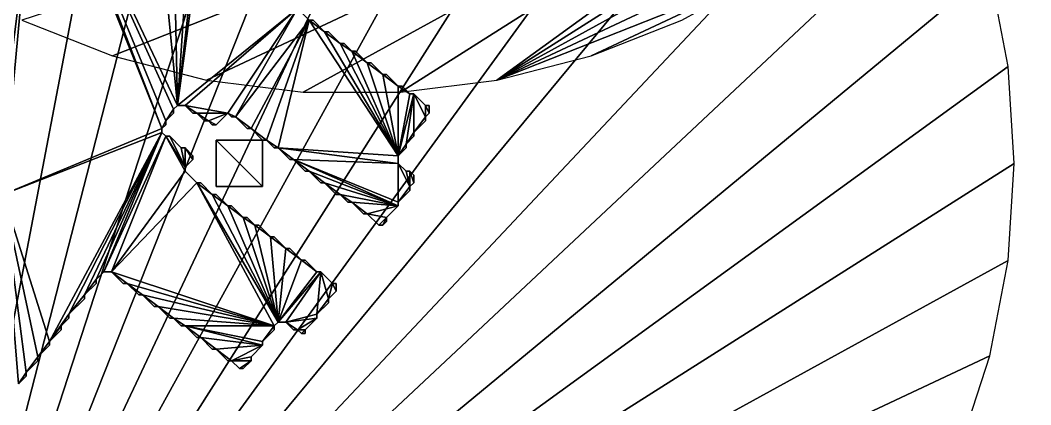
# Model space of a CAD drawing. Header units: metres. Extents: x 83 to 1014, y -33 to 839.
# Drawn here: x 728.4 to 989.3, y 358.6 to 458 of the extents above; entities that cross this region are included whole.
import ezdxf

# ---------------------------------------------------------------- set-up
doc = ezdxf.new("R2010")
doc.units = ezdxf.units.M

msp = doc.modelspace()

# ---------------------------------------------------------------- linework, layer by layer
for points in [[(747.52, 617.46, 250), (699.84, 240.03, 250), (772.44, 620.61, 250)], [(772.44, 620.61, 250), (699.84, 240.03, 250), (797.56, 620.61, 250)], [(797.56, 620.61, 250), (699.84, 240.03, 250), (822.48, 617.46, 250)], [(723.2, 611.21, 250), (699.84, 240.03, 250), (747.52, 617.46, 250)], [(822.48, 617.46, 250), (699.84, 240.03, 250), (846.8, 611.21, 250)], [(846.8, 611.21, 250), (699.84, 240.03, 250), (870.16, 601.97, 250)], [(870.16, 601.97, 250), (699.84, 240.03, 250), (892.17, 589.87, 250)], [(892.17, 589.87, 250), (699.84, 240.03, 250), (912.48, 575.1, 250)], [(912.48, 575.1, 250), (699.84, 240.03, 250), (930.79, 557.91, 250)], [(930.79, 557.91, 250), (699.84, 240.03, 250), (946.8, 538.56, 250)], [(728.84, 458.03, 250), (752.2, 448.79, 250), (989.26, 542.65, 250)], [(752.2, 448.79, 250), (776.52, 442.54, 250), (989.26, 542.65, 250)], [(776.52, 442.54, 250), (801.44, 439.39, 250), (989.26, 542.65, 250)], [(801.44, 439.39, 250), (826.56, 439.39, 250), (989.26, 542.65, 250)], [(826.56, 439.39, 250), (851.48, 442.54, 250), (989.26, 542.65, 250)], [(989.26, 542.65, 250), (851.48, 442.54, 250), (975.8, 521.44, 250)], [(946.8, 538.56, 250), (699.84, 240.03, 250), (960.26, 517.35, 250)], [(975.8, 521.44, 250), (851.48, 442.54, 250), (959.79, 502.09, 250)], [(960.26, 517.35, 250), (699.84, 240.03, 250), (970.96, 494.62, 250)], [(724, 413), (733, 510), (720, 474)], [(720, 474, 200), (733, 510, 200), (724, 413, 200)], [(724, 413), (765, 430), (733, 510)], [(733, 510, 200), (765, 430, 200), (724, 413, 200)], [(733, 510), (765, 430), (734, 510)], [(734, 510, 200), (765, 430, 200), (733, 510, 200)], [(734, 510), (769, 436), (764, 487)], [(734, 510), (768, 435), (769, 436)], [(734, 510), (766, 432), (768, 435)], [(734, 510), (765, 430), (766, 432)], [(764, 487, 200), (769, 436, 200), (734, 510, 200)], [(769, 436, 200), (768, 435, 200), (734, 510, 200)], [(768, 435, 200), (766, 432, 200), (734, 510, 200)], [(766, 432, 200), (765, 430, 200), (734, 510, 200)], [(959.79, 502.09, 250), (851.48, 442.54, 250), (941.48, 484.9, 250)], [(970.96, 494.62, 250), (699.84, 240.03, 250), (978.72, 470.74, 250)], [(764, 487), (769, 436), (768, 484)], [(768, 484, 200), (769, 436, 200), (764, 487, 200)], [(768, 484), (769, 436), (772, 481)], [(772, 481, 200), (769, 436, 200), (768, 484, 200)], [(941.48, 484.9, 250), (851.48, 442.54, 250), (921.17, 470.13, 250)], [(775, 481), (769, 436), (800, 461)], [(774, 480), (769, 436), (775, 481)], [(772, 481), (769, 436), (774, 480)], [(800, 461, 200), (769, 436, 200), (775, 481, 200)], [(775, 481, 200), (769, 436, 200), (774, 480, 200)], [(774, 480, 200), (769, 436, 200), (772, 481, 200)], [(978.72, 470.74, 250), (699.84, 240.03, 250), (983.42, 446.07, 250)], [(851.48, 442.54, 250), (875.8, 448.79, 250), (921.17, 470.13, 250)], [(875.8, 448.79, 250), (899.16, 458.03, 250), (921.17, 470.13, 250)], [(800, 461), (769, 436), (771, 436)], [(771, 436, 200), (769, 436, 200), (800, 461, 200)], [(800, 461), (771, 436), (782, 434)], [(782, 434, 200), (771, 436, 200), (800, 461, 200)], [(800, 461), (782, 434), (784, 433)], [(784, 433, 200), (782, 434, 200), (800, 461, 200)], [(800, 461), (784, 433), (803, 458)], [(803, 458, 200), (784, 433, 200), (800, 461, 200)], [(800, 461), (803, 458), (800, 461, 200)], [(803, 458), (803, 458, 200), (800, 461, 200)], [(803, 458), (784, 433), (788, 430)], [(788, 430, 200), (784, 433, 200), (803, 458, 200)], [(803, 458), (788, 430), (792, 427)], [(792, 427, 200), (788, 430, 200), (803, 458, 200)], [(803, 458), (792, 427), (795, 425)], [(795, 425, 200), (792, 427, 200), (803, 458, 200)], [(803, 458), (795, 425), (826, 423)], [(826, 423, 200), (795, 425, 200), (803, 458, 200)], [(803, 458), (804, 458), (803, 458, 200)], [(804, 458, 200), (803, 458, 200), (804, 458)], [(803, 458), (807, 455), (804, 458)], [(803, 458), (826, 423), (807, 455)], [(804, 458, 200), (807, 455, 200), (803, 458, 200)], [(807, 455, 200), (826, 423, 200), (803, 458, 200)], [(804, 458), (807, 455), (804, 458, 200)], [(807, 455), (807, 455, 200), (804, 458, 200)], [(807, 455), (808, 455), (807, 455, 200)], [(808, 455, 200), (807, 455, 200), (808, 455)], [(807, 455), (811, 452), (808, 455)], [(807, 455), (826, 423), (811, 452)], [(808, 455, 200), (811, 452, 200), (807, 455, 200)], [(811, 452, 200), (826, 423, 200), (807, 455, 200)], [(808, 455), (811, 452), (808, 455, 200)], [(811, 452), (811, 452, 200), (808, 455, 200)], [(811, 452), (812, 452), (811, 452, 200)], [(812, 452, 200), (811, 452, 200), (812, 452)], [(811, 452), (814, 450), (812, 452)], [(811, 452), (826, 423), (814, 450)], [(812, 452, 200), (814, 450, 200), (811, 452, 200)], [(814, 450, 200), (826, 423, 200), (811, 452, 200)], [(812, 452), (814, 450), (812, 452, 200)], [(814, 450, 200), (812, 452, 200), (814, 450)], [(814, 450), (815, 450), (814, 450, 200)], [(815, 450, 200), (814, 450, 200), (815, 450)], [(814, 450), (818, 447), (815, 450)], [(814, 450), (826, 423), (818, 447)], [(815, 450, 200), (818, 447, 200), (814, 450, 200)], [(818, 447, 200), (826, 423, 200), (814, 450, 200)], [(815, 450), (818, 447), (815, 450, 200)], [(818, 447), (818, 447, 200), (815, 450, 200)], [(983.42, 446.07, 250), (699.84, 240.03, 250), (985, 421, 250)], [(818, 447), (819, 447), (818, 447, 200)], [(819, 447, 200), (818, 447, 200), (819, 447)], [(818, 447), (822, 444), (819, 447)], [(818, 447), (826, 423), (822, 444)], [(819, 447, 200), (822, 444, 200), (818, 447, 200)], [(822, 444, 200), (826, 423, 200), (818, 447, 200)], [(819, 447), (822, 444), (819, 447, 200)], [(822, 444), (822, 444, 200), (819, 447, 200)], [(822, 444), (823, 444), (822, 444, 200)], [(823, 444, 200), (822, 444, 200), (823, 444)], [(822, 444), (826, 441), (823, 444)], [(822, 444), (826, 423), (826, 441)], [(823, 444, 200), (826, 441, 200), (822, 444, 200)], [(826, 441, 200), (826, 423, 200), (822, 444, 200)], [(823, 444), (826, 441), (823, 444, 200)], [(826, 441), (826, 441, 200), (823, 444, 200)], [(826, 441), (827, 441), (826, 441, 200)], [(827, 441, 200), (826, 441, 200), (827, 441)], [(826, 441), (829, 439), (827, 441)], [(826, 441), (826, 423), (829, 439)], [(827, 441, 200), (829, 439, 200), (826, 441, 200)], [(829, 439, 200), (826, 423, 200), (826, 441, 200)], [(827, 441), (829, 439), (827, 441, 200)], [(829, 439, 200), (827, 441, 200), (829, 439)], [(830, 439), (826, 423), (828, 426)], [(829, 439), (826, 423), (830, 439)], [(828, 426, 200), (826, 423, 200), (830, 439, 200)], [(830, 439, 200), (826, 423, 200), (829, 439, 200)], [(830, 439), (828, 426), (830, 429)], [(830, 429, 200), (828, 426, 200), (830, 439, 200)], [(829, 439), (830, 439), (829, 439, 200)], [(830, 439, 200), (829, 439, 200), (830, 439)], [(830, 439), (833, 436), (830, 439, 200)], [(833, 436), (833, 436, 200), (830, 439, 200)], [(830, 439), (833, 433), (833, 436)], [(830, 439), (830, 429), (833, 433)], [(833, 436, 200), (833, 433, 200), (830, 439, 200)], [(833, 433, 200), (830, 429, 200), (830, 439, 200)], [(769, 436), (768, 435), (769, 436, 200)], [(768, 435, 200), (769, 436, 200), (768, 435)], [(771, 436), (769, 436), (771, 436, 200)], [(769, 436, 200), (771, 436, 200), (769, 436)], [(773, 434), (771, 436), (773, 434, 200)], [(771, 436, 200), (773, 434, 200), (771, 436)], [(774, 434), (771, 436), (773, 434)], [(782, 434), (771, 436), (774, 434)], [(773, 434, 200), (771, 436, 200), (774, 434, 200)], [(774, 434, 200), (771, 436, 200), (782, 434, 200)], [(833, 436), (834, 436), (833, 436, 200)], [(834, 436, 200), (833, 436, 200), (834, 436)], [(833, 436), (834, 434), (834, 436)], [(833, 436), (833, 433), (834, 434)], [(834, 436, 200), (834, 434, 200), (833, 436, 200)], [(834, 434, 200), (833, 433, 200), (833, 436, 200)], [(834, 436), (834, 434), (834, 436, 200)], [(834, 434, 200), (834, 436, 200), (834, 434)], [(768, 435), (766, 432), (768, 434)], [(768, 434, 200), (766, 432, 200), (768, 435, 200)], [(768, 434), (766, 432), (768, 434, 200)], [(766, 432, 200), (768, 434, 200), (766, 432)], [(768, 435), (768, 434), (768, 435, 200)], [(768, 434, 200), (768, 435, 200), (768, 434)], [(774, 434), (773, 434), (774, 434, 200)], [(773, 434, 200), (774, 434, 200), (773, 434)], [(776, 432), (774, 434), (776, 432, 200)], [(774, 434, 200), (776, 432, 200), (774, 434)], [(777, 432), (774, 434), (776, 432)], [(782, 434), (774, 434), (777, 432)], [(776, 432, 200), (774, 434, 200), (777, 432, 200)], [(777, 432, 200), (774, 434, 200), (782, 434, 200)], [(782, 434), (777, 432), (779, 431)], [(779, 431, 200), (777, 432, 200), (782, 434, 200)], [(782, 434), (779, 431), (782, 434, 200)], [(779, 431), (779, 431, 200), (782, 434, 200)], [(783, 433), (782, 434), (783, 433, 200)], [(782, 434, 200), (783, 433, 200), (782, 434)], [(784, 433), (782, 434), (783, 433)], [(783, 433, 200), (782, 434, 200), (784, 433, 200)], [(784, 433), (783, 433), (784, 433, 200)], [(783, 433, 200), (784, 433, 200), (783, 433)], [(787, 430), (784, 433), (787, 430, 200)], [(784, 433), (784, 433, 200), (787, 430, 200)], [(788, 430), (784, 433), (787, 430)], [(787, 430, 200), (784, 433, 200), (788, 430, 200)], [(833, 433), (830, 429), (833, 432)], [(833, 432, 200), (830, 429, 200), (833, 433, 200)], [(834, 434), (833, 433), (834, 434, 200)], [(833, 433, 200), (834, 434, 200), (833, 433)], [(833, 433), (833, 432), (833, 433, 200)], [(833, 432, 200), (833, 433, 200), (833, 432)], [(766, 432), (765, 430), (766, 431)], [(766, 431, 200), (765, 430, 200), (766, 432, 200)], [(766, 431), (765, 430), (766, 431, 200)], [(765, 430, 200), (766, 431, 200), (765, 430)], [(766, 432), (766, 431), (766, 432, 200)], [(766, 431, 200), (766, 432, 200), (766, 431)], [(777, 432), (776, 432), (777, 432, 200)], [(776, 432, 200), (777, 432, 200), (776, 432)], [(778, 431), (777, 432), (778, 431, 200)], [(777, 432, 200), (778, 431, 200), (777, 432)], [(779, 431), (777, 432), (778, 431)], [(778, 431, 200), (777, 432, 200), (779, 431, 200)], [(779, 431), (778, 431), (779, 431, 200)], [(778, 431, 200), (779, 431, 200), (778, 431)], [(833, 432), (830, 429), (833, 432, 200)], [(830, 429), (830, 429, 200), (833, 432, 200)], [(724, 413), (765, 429), (765, 430)], [(765, 430, 200), (765, 429, 200), (724, 413, 200)], [(724, 413), (736, 375), (765, 429)], [(765, 429, 200), (736, 375, 200), (724, 413, 200)], [(765, 429), (736, 375), (741, 382)], [(741, 382, 200), (736, 375, 200), (765, 429, 200)], [(765, 429), (741, 382), (745, 387)], [(745, 387, 200), (741, 382, 200), (765, 429, 200)], [(765, 429), (745, 387), (748, 391)], [(748, 391, 200), (745, 387, 200), (765, 429, 200)], [(765, 429), (748, 391), (750, 393)], [(750, 393, 200), (748, 391, 200), (765, 429, 200)], [(765, 429), (750, 393), (766, 428)], [(766, 428, 200), (750, 393, 200), (765, 429, 200)], [(766, 428), (750, 393), (752, 393)], [(752, 393, 200), (750, 393, 200), (766, 428, 200)], [(766, 428), (752, 393), (771, 419)], [(771, 419, 200), (752, 393, 200), (766, 428, 200)], [(765, 430), (765, 429), (765, 430, 200)], [(765, 429, 200), (765, 430, 200), (765, 429)], [(765, 429), (766, 428), (765, 429, 200)], [(766, 428, 200), (765, 429, 200), (766, 428)], [(766, 428), (767, 428), (766, 428, 200)], [(767, 428, 200), (766, 428, 200), (767, 428)], [(766, 428), (771, 420), (767, 428)], [(766, 428), (771, 419), (771, 420)], [(767, 428, 200), (771, 420, 200), (766, 428, 200)], [(771, 420, 200), (771, 419, 200), (766, 428, 200)], [(767, 428), (770, 425), (767, 428, 200)], [(770, 425), (770, 425, 200), (767, 428, 200)], [(767, 428), (771, 420), (770, 425)], [(770, 425, 200), (771, 420, 200), (767, 428, 200)], [(788, 430), (787, 430), (788, 430, 200)], [(787, 430, 200), (788, 430, 200), (787, 430)], [(791, 427), (788, 430), (791, 427, 200)], [(788, 430), (788, 430, 200), (791, 427, 200)], [(792, 427), (788, 430), (791, 427)], [(791, 427, 200), (788, 430, 200), (792, 427, 200)], [(830, 429), (828, 426), (830, 428)], [(830, 428, 200), (828, 426, 200), (830, 429, 200)], [(830, 428), (828, 426), (830, 428, 200)], [(828, 426, 200), (830, 428, 200), (828, 426)], [(830, 429), (830, 428), (830, 429, 200)], [(830, 428, 200), (830, 429, 200), (830, 428)], [(791, 427), (779, 427), (791, 427, 250)], [(779, 427, 250), (791, 427, 250), (779, 427)], [(779, 427), (779, 415), (779, 427, 250)], [(779, 415, 250), (779, 427, 250), (779, 415)], [(779, 427), (791, 415), (779, 415)], [(791, 415), (779, 427), (791, 427)], [(779, 415, 250), (791, 415, 250), (779, 427, 250)], [(791, 427, 250), (779, 427, 250), (791, 415, 250)], [(791, 415), (791, 427), (791, 415, 250)], [(791, 427, 250), (791, 415, 250), (791, 427)], [(792, 427), (791, 427), (792, 427, 200)], [(791, 427, 200), (792, 427, 200), (791, 427)], [(794, 425), (792, 427), (794, 425, 200)], [(792, 427, 200), (794, 425, 200), (792, 427)], [(795, 425), (792, 427), (794, 425)], [(794, 425, 200), (792, 427, 200), (795, 425, 200)], [(828, 426), (826, 423), (828, 425)], [(828, 425, 200), (826, 423, 200), (828, 426, 200)], [(828, 426), (828, 425), (828, 426, 200)], [(828, 425, 200), (828, 426, 200), (828, 425)], [(770, 425), (771, 425), (770, 425, 200)], [(771, 425, 200), (770, 425, 200), (771, 425)], [(770, 425), (771, 420), (771, 425)], [(771, 425, 200), (771, 420, 200), (770, 425, 200)], [(771, 425), (773, 423), (771, 425, 200)], [(773, 423, 200), (771, 425, 200), (773, 423)], [(771, 425), (773, 422), (773, 423)], [(771, 425), (771, 420), (773, 422)], [(773, 423, 200), (773, 422, 200), (771, 425, 200)], [(773, 422, 200), (771, 420, 200), (771, 425, 200)], [(773, 423), (773, 422), (773, 423, 200)], [(773, 422, 200), (773, 423, 200), (773, 422)], [(795, 425), (794, 425), (795, 425, 200)], [(794, 425, 200), (795, 425, 200), (794, 425)], [(798, 422), (795, 425), (798, 422, 200)], [(795, 425), (795, 425, 200), (798, 422, 200)], [(799, 422), (795, 425), (798, 422)], [(826, 421), (795, 425), (799, 422)], [(826, 423), (795, 425), (826, 421)], [(798, 422, 200), (795, 425, 200), (799, 422, 200)], [(799, 422, 200), (795, 425, 200), (826, 421, 200)], [(826, 421, 200), (795, 425, 200), (826, 423, 200)], [(828, 425), (826, 423), (828, 425, 200)], [(826, 423, 200), (828, 425, 200), (826, 423)], [(826, 423), (826, 421), (826, 423, 200)], [(826, 421, 200), (826, 423, 200), (826, 421)], [(985, 421, 250), (699.84, 240.03, 250), (983.42, 395.93, 250)], [(773, 422), (771, 420), (773, 422, 200)], [(771, 420, 200), (773, 422, 200), (771, 420)], [(771, 420), (771, 419), (771, 420, 200)], [(771, 419, 200), (771, 420, 200), (771, 419)], [(799, 422), (798, 422), (799, 422, 200)], [(798, 422, 200), (799, 422, 200), (798, 422)], [(802, 419), (799, 422), (802, 419, 200)], [(799, 422), (799, 422, 200), (802, 419, 200)], [(803, 419), (799, 422), (802, 419)], [(826, 410), (799, 422), (803, 419)], [(826, 411), (799, 422), (826, 410)], [(826, 421), (799, 422), (826, 411)], [(802, 419, 200), (799, 422, 200), (803, 419, 200)], [(803, 419, 200), (799, 422, 200), (826, 410, 200)], [(826, 410, 200), (799, 422, 200), (826, 411, 200)], [(826, 411, 200), (799, 422, 200), (826, 421, 200)], [(826, 421), (828, 419), (826, 421, 200)], [(828, 419, 200), (826, 421, 200), (828, 419)], [(826, 421), (829, 415), (828, 419)], [(826, 421), (826, 411), (829, 415)], [(828, 419, 200), (829, 415, 200), (826, 421, 200)], [(829, 415, 200), (826, 411, 200), (826, 421, 200)], [(771, 419), (752, 393), (774, 416)], [(774, 416, 200), (752, 393, 200), (771, 419, 200)], [(771, 419), (774, 416), (771, 419, 200)], [(774, 416), (774, 416, 200), (771, 419, 200)], [(803, 419), (802, 419), (803, 419, 200)], [(802, 419, 200), (803, 419, 200), (802, 419)], [(806, 416), (803, 419), (806, 416, 200)], [(803, 419), (803, 419, 200), (806, 416, 200)], [(807, 416), (803, 419), (806, 416)], [(826, 410), (803, 419), (807, 416)], [(806, 416, 200), (803, 419, 200), (807, 416, 200)], [(807, 416, 200), (803, 419, 200), (826, 410, 200)], [(828, 419), (829, 419), (828, 419, 200)], [(829, 419, 200), (828, 419, 200), (829, 419)], [(828, 419), (829, 415), (829, 419)], [(829, 419, 200), (829, 415, 200), (828, 419, 200)], [(829, 419), (830, 418), (829, 419, 200)], [(830, 418, 200), (829, 419, 200), (830, 418)], [(829, 419), (830, 416), (830, 418)], [(829, 419), (829, 415), (830, 416)], [(830, 418, 200), (830, 416, 200), (829, 419, 200)], [(830, 416, 200), (829, 415, 200), (829, 419, 200)], [(830, 418), (830, 416), (830, 418, 200)], [(830, 416, 200), (830, 418, 200), (830, 416)], [(774, 416), (752, 393), (794, 379)], [(794, 379, 200), (752, 393, 200), (774, 416, 200)], [(774, 416), (775, 416), (774, 416, 200)], [(775, 416, 200), (774, 416, 200), (775, 416)], [(774, 416), (778, 413), (775, 416)], [(774, 416), (795, 380), (778, 413)], [(774, 416), (794, 379), (795, 380)], [(775, 416, 200), (778, 413, 200), (774, 416, 200)], [(778, 413, 200), (795, 380, 200), (774, 416, 200)], [(795, 380, 200), (794, 379, 200), (774, 416, 200)], [(775, 416), (778, 413), (775, 416, 200)], [(778, 413), (778, 413, 200), (775, 416, 200)], [(779, 415), (791, 415), (779, 415, 250)], [(791, 415, 250), (779, 415, 250), (791, 415)], [(807, 416), (806, 416), (807, 416, 200)], [(806, 416, 200), (807, 416, 200), (806, 416)], [(810, 413), (807, 416), (810, 413, 200)], [(807, 416), (807, 416, 200), (810, 413, 200)], [(811, 413), (807, 416), (810, 413)], [(826, 410), (807, 416), (811, 413)], [(810, 413, 200), (807, 416, 200), (811, 413, 200)], [(811, 413, 200), (807, 416, 200), (826, 410, 200)], [(829, 415), (826, 411), (829, 414)], [(829, 414, 200), (826, 411, 200), (829, 415, 200)], [(830, 416), (829, 415), (830, 416, 200)], [(829, 415, 200), (830, 416, 200), (829, 415)], [(829, 415), (829, 414), (829, 415, 200)], [(829, 414, 200), (829, 415, 200), (829, 414)], [(724, 413), (733, 371), (736, 375)], [(724, 413), (730, 367), (733, 371)], [(724, 413), (728, 364), (730, 367)], [(736, 375, 200), (733, 371, 200), (724, 413, 200)], [(733, 371, 200), (730, 367, 200), (724, 413, 200)], [(730, 367, 200), (728, 364, 200), (724, 413, 200)], [(778, 413), (779, 413), (778, 413, 200)], [(779, 413, 200), (778, 413, 200), (779, 413)], [(778, 413), (782, 410), (779, 413)], [(778, 413), (795, 380), (782, 410)], [(779, 413, 200), (782, 410, 200), (778, 413, 200)], [(782, 410, 200), (795, 380, 200), (778, 413, 200)], [(779, 413), (782, 410), (779, 413, 200)], [(782, 410), (782, 410, 200), (779, 413, 200)], [(811, 413), (810, 413), (811, 413, 200)], [(810, 413, 200), (811, 413, 200), (810, 413)], [(813, 411), (811, 413), (813, 411, 200)], [(811, 413, 200), (813, 411, 200), (811, 413)], [(814, 411), (811, 413), (813, 411)], [(826, 410), (811, 413), (814, 411)], [(813, 411, 200), (811, 413, 200), (814, 411, 200)], [(814, 411, 200), (811, 413, 200), (826, 410, 200)], [(829, 414), (826, 411), (829, 414, 200)], [(826, 411), (826, 411, 200), (829, 414, 200)], [(782, 410), (783, 410), (782, 410, 200)], [(783, 410, 200), (782, 410, 200), (783, 410)], [(782, 410), (786, 407), (783, 410)], [(782, 410), (795, 380), (786, 407)], [(783, 410, 200), (786, 407, 200), (782, 410, 200)], [(786, 407, 200), (795, 380, 200), (782, 410, 200)], [(783, 410), (786, 407), (783, 410, 200)], [(786, 407), (786, 407, 200), (783, 410, 200)], [(814, 411), (813, 411), (814, 411, 200)], [(813, 411, 200), (814, 411, 200), (813, 411)], [(817, 408), (814, 411), (817, 408, 200)], [(814, 411), (814, 411, 200), (817, 408, 200)], [(818, 408), (814, 411), (817, 408)], [(826, 410), (814, 411), (818, 408)], [(817, 408, 200), (814, 411, 200), (818, 408, 200)], [(818, 408, 200), (814, 411, 200), (826, 410, 200)], [(826, 410), (818, 408), (823, 407)], [(823, 407, 200), (818, 408, 200), (826, 410, 200)], [(826, 410), (823, 407), (826, 410, 200)], [(823, 407), (823, 407, 200), (826, 410, 200)], [(826, 411), (826, 410), (826, 411, 200)], [(826, 410, 200), (826, 411, 200), (826, 410)], [(786, 407), (787, 407), (786, 407, 200)], [(787, 407, 200), (786, 407, 200), (787, 407)], [(786, 407), (789, 405), (787, 407)], [(786, 407), (795, 380), (789, 405)], [(787, 407, 200), (789, 405, 200), (786, 407, 200)], [(789, 405, 200), (795, 380, 200), (786, 407, 200)], [(787, 407), (789, 405), (787, 407, 200)], [(789, 405, 200), (787, 407, 200), (789, 405)], [(818, 408), (817, 408), (818, 408, 200)], [(817, 408, 200), (818, 408, 200), (817, 408)], [(821, 405), (818, 408), (821, 405, 200)], [(818, 408), (818, 408, 200), (821, 405, 200)], [(823, 407), (818, 408), (821, 405)], [(821, 405, 200), (818, 408, 200), (823, 407, 200)], [(823, 407), (821, 405), (822, 405)], [(822, 405, 200), (821, 405, 200), (823, 407, 200)], [(823, 407), (822, 405), (823, 406)], [(823, 406, 200), (822, 405, 200), (823, 407, 200)], [(823, 407), (823, 406), (823, 407, 200)], [(823, 406, 200), (823, 407, 200), (823, 406)], [(789, 405), (790, 405), (789, 405, 200)], [(790, 405, 200), (789, 405, 200), (790, 405)], [(789, 405), (793, 402), (790, 405)], [(789, 405), (795, 380), (793, 402)], [(790, 405, 200), (793, 402, 200), (789, 405, 200)], [(793, 402, 200), (795, 380, 200), (789, 405, 200)], [(790, 405), (793, 402), (790, 405, 200)], [(793, 402), (793, 402, 200), (790, 405, 200)], [(822, 405), (821, 405), (822, 405, 200)], [(821, 405, 200), (822, 405, 200), (821, 405)], [(823, 406), (822, 405), (823, 406, 200)], [(822, 405, 200), (823, 406, 200), (822, 405)], [(793, 402), (794, 402), (793, 402, 200)], [(794, 402, 200), (793, 402, 200), (794, 402)], [(793, 402), (797, 399), (794, 402)], [(793, 402), (795, 380), (797, 399)], [(794, 402, 200), (797, 399, 200), (793, 402, 200)], [(797, 399, 200), (795, 380, 200), (793, 402, 200)], [(794, 402), (797, 399), (794, 402, 200)], [(797, 399), (797, 399, 200), (794, 402, 200)], [(797, 399), (795, 380), (801, 396)], [(801, 396, 200), (795, 380, 200), (797, 399, 200)], [(797, 399), (798, 399), (797, 399, 200)], [(798, 399, 200), (797, 399, 200), (798, 399)], [(797, 399), (801, 396), (798, 399)], [(798, 399, 200), (801, 396, 200), (797, 399, 200)], [(798, 399), (801, 396), (798, 399, 200)], [(801, 396), (801, 396, 200), (798, 399, 200)], [(983.42, 395.93, 250), (699.84, 240.03, 250), (978.72, 371.26, 250)], [(801, 396), (795, 380), (805, 393)], [(805, 393, 200), (795, 380, 200), (801, 396, 200)], [(801, 396), (802, 396), (801, 396, 200)], [(802, 396, 200), (801, 396, 200), (802, 396)], [(801, 396), (805, 393), (802, 396)], [(802, 396, 200), (805, 393, 200), (801, 396, 200)], [(802, 396), (805, 393), (802, 396, 200)], [(805, 393), (805, 393, 200), (802, 396, 200)], [(750, 393), (748, 391), (750, 393, 200)], [(748, 391, 200), (750, 393, 200), (748, 391)], [(752, 393), (750, 393), (752, 393, 200)], [(750, 393, 200), (752, 393, 200), (750, 393)], [(755, 390), (752, 393), (755, 390, 200)], [(752, 393), (752, 393, 200), (755, 390, 200)], [(756, 390), (752, 393), (755, 390)], [(794, 379), (752, 393), (756, 390)], [(755, 390, 200), (752, 393, 200), (756, 390, 200)], [(756, 390, 200), (752, 393, 200), (794, 379, 200)], [(806, 393), (795, 380), (797, 380)], [(805, 393), (795, 380), (806, 393)], [(797, 380, 200), (795, 380, 200), (806, 393, 200)], [(806, 393, 200), (795, 380, 200), (805, 393, 200)], [(806, 393), (797, 380), (805, 382)], [(805, 382, 200), (797, 380, 200), (806, 393, 200)], [(805, 393), (806, 393), (805, 393, 200)], [(806, 393, 200), (805, 393, 200), (806, 393)], [(806, 393), (805, 382), (808, 386)], [(808, 386, 200), (805, 382, 200), (806, 393, 200)], [(806, 393), (809, 390), (806, 393, 200)], [(809, 390), (809, 390, 200), (806, 393, 200)], [(806, 393), (808, 386), (809, 390)], [(809, 390, 200), (808, 386, 200), (806, 393, 200)], [(748, 391), (745, 387), (748, 390)], [(748, 390, 200), (745, 387, 200), (748, 391, 200)], [(748, 390), (745, 387), (748, 390, 200)], [(745, 387), (745, 387, 200), (748, 390, 200)], [(748, 391), (748, 390), (748, 391, 200)], [(748, 390, 200), (748, 391, 200), (748, 390)], [(756, 390), (755, 390), (756, 390, 200)], [(755, 390, 200), (756, 390, 200), (755, 390)], [(759, 387), (756, 390), (759, 387, 200)], [(756, 390), (756, 390, 200), (759, 387, 200)], [(760, 387), (756, 390), (759, 387)], [(794, 379), (756, 390), (760, 387)], [(759, 387, 200), (756, 390, 200), (760, 387, 200)], [(760, 387, 200), (756, 390, 200), (794, 379, 200)], [(809, 390), (808, 386), (810, 388)], [(810, 388, 200), (808, 386, 200), (809, 390, 200)], [(809, 390), (810, 390), (809, 390, 200)], [(810, 390, 200), (809, 390, 200), (810, 390)], [(809, 390), (810, 388), (810, 390)], [(810, 390, 200), (810, 388, 200), (809, 390, 200)], [(810, 390), (810, 388), (810, 390, 200)], [(810, 388, 200), (810, 390, 200), (810, 388)], [(745, 387), (741, 382), (745, 386)], [(745, 386, 200), (741, 382, 200), (745, 387, 200)], [(745, 387), (745, 386), (745, 387, 200)], [(745, 386, 200), (745, 387, 200), (745, 386)], [(760, 387), (759, 387), (760, 387, 200)], [(759, 387, 200), (760, 387, 200), (759, 387)], [(763, 384), (760, 387), (763, 384, 200)], [(760, 387), (760, 387, 200), (763, 384, 200)], [(764, 384), (760, 387), (763, 384)], [(794, 379), (760, 387), (764, 384)], [(763, 384, 200), (760, 387, 200), (764, 384, 200)], [(764, 384, 200), (760, 387, 200), (794, 379, 200)], [(810, 388), (808, 386), (810, 388, 200)], [(808, 386, 200), (810, 388, 200), (808, 386)], [(745, 386), (741, 382), (745, 386, 200)], [(741, 382), (741, 382, 200), (745, 386, 200)], [(764, 384), (763, 384), (764, 384, 200)], [(763, 384, 200), (764, 384, 200), (763, 384)], [(767, 381), (764, 384), (767, 381, 200)], [(764, 384), (764, 384, 200), (767, 381, 200)], [(768, 381), (764, 384), (767, 381)], [(794, 379), (764, 384), (768, 381)], [(767, 381, 200), (764, 384, 200), (768, 381, 200)], [(768, 381, 200), (764, 384, 200), (794, 379, 200)], [(808, 386), (805, 382), (808, 385)], [(808, 385, 200), (805, 382, 200), (808, 386, 200)], [(808, 385), (805, 382), (808, 385, 200)], [(805, 382), (805, 382, 200), (808, 385, 200)], [(808, 386), (808, 385), (808, 386, 200)], [(808, 385, 200), (808, 386, 200), (808, 385)], [(741, 382), (736, 375), (739, 379)], [(739, 379, 200), (736, 375, 200), (741, 382, 200)], [(741, 382), (739, 379), (741, 381)], [(741, 381, 200), (739, 379, 200), (741, 382, 200)], [(741, 381), (739, 379), (741, 381, 200)], [(739, 379, 200), (741, 381, 200), (739, 379)], [(741, 382), (741, 381), (741, 382, 200)], [(741, 381, 200), (741, 382, 200), (741, 381)], [(768, 381), (767, 381), (768, 381, 200)], [(767, 381, 200), (768, 381, 200), (767, 381)], [(770, 379), (768, 381), (770, 379, 200)], [(768, 381, 200), (770, 379, 200), (768, 381)], [(771, 379), (768, 381), (770, 379)], [(794, 379), (768, 381), (771, 379)], [(770, 379, 200), (768, 381, 200), (771, 379, 200)], [(771, 379, 200), (768, 381, 200), (794, 379, 200)], [(805, 382), (797, 380), (805, 381)], [(805, 381, 200), (797, 380, 200), (805, 382, 200)], [(805, 381), (797, 380), (800, 378)], [(800, 378, 200), (797, 380, 200), (805, 381, 200)], [(805, 381), (800, 378), (802, 378)], [(802, 378, 200), (800, 378, 200), (805, 381, 200)], [(805, 381), (802, 378), (805, 381, 200)], [(802, 378), (802, 378, 200), (805, 381, 200)], [(805, 382), (805, 381), (805, 382, 200)], [(805, 381, 200), (805, 382, 200), (805, 381)], [(739, 379), (736, 375), (739, 378)], [(739, 378, 200), (736, 375, 200), (739, 379, 200)], [(739, 379), (739, 378), (739, 379, 200)], [(739, 378, 200), (739, 379, 200), (739, 378)], [(771, 379), (770, 379), (771, 379, 200)], [(770, 379, 200), (771, 379, 200), (770, 379)], [(774, 376), (771, 379), (774, 376, 200)], [(771, 379), (771, 379, 200), (774, 376, 200)], [(775, 376), (771, 379), (774, 376)], [(791, 374), (771, 379), (775, 376)], [(791, 375), (771, 379), (791, 374)], [(794, 379), (771, 379), (791, 375)], [(774, 376, 200), (771, 379, 200), (775, 376, 200)], [(775, 376, 200), (771, 379, 200), (791, 374, 200)], [(791, 374, 200), (771, 379, 200), (791, 375, 200)], [(791, 375, 200), (771, 379, 200), (794, 379, 200)], [(794, 379), (791, 375), (794, 378)], [(794, 378, 200), (791, 375, 200), (794, 379, 200)], [(795, 380), (794, 379), (795, 380, 200)], [(794, 379, 200), (795, 380, 200), (794, 379)], [(794, 379), (794, 378), (794, 379, 200)], [(794, 378, 200), (794, 379, 200), (794, 378)], [(797, 380), (795, 380), (797, 380, 200)], [(795, 380, 200), (797, 380, 200), (795, 380)], [(799, 378), (797, 380), (799, 378, 200)], [(797, 380, 200), (799, 378, 200), (797, 380)], [(800, 378), (797, 380), (799, 378)], [(799, 378, 200), (797, 380, 200), (800, 378, 200)], [(739, 378), (736, 375), (739, 378, 200)], [(736, 375), (736, 375, 200), (739, 378, 200)], [(775, 376), (774, 376), (775, 376, 200)], [(774, 376, 200), (775, 376, 200), (774, 376)], [(778, 373), (775, 376), (778, 373, 200)], [(775, 376), (775, 376, 200), (778, 373, 200)], [(779, 373), (775, 376), (778, 373)], [(791, 374), (775, 376), (779, 373)], [(778, 373, 200), (775, 376, 200), (779, 373, 200)], [(779, 373, 200), (775, 376, 200), (791, 374, 200)], [(794, 378), (791, 375), (794, 378, 200)], [(791, 375), (791, 375, 200), (794, 378, 200)], [(800, 378), (799, 378), (800, 378, 200)], [(799, 378, 200), (800, 378, 200), (799, 378)], [(801, 377), (800, 378), (801, 377, 200)], [(800, 378, 200), (801, 377, 200), (800, 378)], [(802, 378), (800, 378), (801, 377)], [(801, 377, 200), (800, 378, 200), (802, 378, 200)], [(802, 378), (801, 377), (802, 377)], [(802, 377, 200), (801, 377, 200), (802, 378, 200)], [(802, 377), (801, 377), (802, 377, 200)], [(801, 377, 200), (802, 377, 200), (801, 377)], [(802, 378), (802, 377), (802, 378, 200)], [(802, 377, 200), (802, 378, 200), (802, 377)], [(736, 375), (733, 371), (736, 374)], [(736, 374, 200), (733, 371, 200), (736, 375, 200)], [(736, 374), (733, 371), (736, 374, 200)], [(733, 371), (733, 371, 200), (736, 374, 200)], [(736, 375), (736, 374), (736, 375, 200)], [(736, 374, 200), (736, 375, 200), (736, 374)], [(791, 374), (779, 373), (783, 370)], [(783, 370, 200), (779, 373, 200), (791, 374, 200)], [(791, 374), (783, 370), (788, 371)], [(788, 371, 200), (783, 370, 200), (791, 374, 200)], [(791, 374), (788, 371), (791, 374, 200)], [(788, 371), (788, 371, 200), (791, 374, 200)], [(791, 375), (791, 374), (791, 375, 200)], [(791, 374, 200), (791, 375, 200), (791, 374)], [(978.72, 371.26, 250), (699.84, 240.03, 250), (970.96, 347.38, 250)], [(733, 371), (730, 367), (733, 370)], [(733, 370, 200), (730, 367, 200), (733, 371, 200)], [(733, 371), (733, 370), (733, 371, 200)], [(733, 370, 200), (733, 371, 200), (733, 370)], [(779, 373), (778, 373), (779, 373, 200)], [(778, 373, 200), (779, 373, 200), (778, 373)], [(782, 370), (779, 373), (782, 370, 200)], [(779, 373), (779, 373, 200), (782, 370, 200)], [(783, 370), (779, 373), (782, 370)], [(782, 370, 200), (779, 373, 200), (783, 370, 200)], [(788, 371), (783, 370), (788, 370)], [(788, 370, 200), (783, 370, 200), (788, 371, 200)], [(788, 371), (788, 370), (788, 371, 200)], [(788, 370, 200), (788, 371, 200), (788, 370)], [(733, 370), (730, 367), (733, 370, 200)], [(730, 367), (730, 367, 200), (733, 370, 200)], [(783, 370), (782, 370), (783, 370, 200)], [(782, 370, 200), (783, 370, 200), (782, 370)], [(785, 368), (783, 370), (785, 368, 200)], [(783, 370, 200), (785, 368, 200), (783, 370)], [(788, 370), (783, 370), (785, 368)], [(785, 368, 200), (783, 370, 200), (788, 370, 200)], [(788, 370), (785, 368), (786, 368)], [(786, 368, 200), (785, 368, 200), (788, 370, 200)], [(786, 368), (785, 368), (786, 368, 200)], [(785, 368, 200), (786, 368, 200), (785, 368)], [(788, 370), (786, 368), (788, 370, 200)], [(786, 368, 200), (788, 370, 200), (786, 368)], [(585.44, 366.61, 250), (560.52, 363.46, 250), (783.96, 240.62, 250)], [(610.56, 366.61, 250), (585.44, 366.61, 250), (783.96, 240.62, 250)], [(635.48, 363.46, 250), (610.56, 366.61, 250), (783.96, 240.62, 250)], [(730, 367), (728, 364), (730, 366)], [(730, 366, 200), (728, 364, 200), (730, 367, 200)], [(730, 366), (728, 364), (730, 366, 200)], [(728, 364, 200), (730, 366, 200), (728, 364)], [(730, 367), (730, 366), (730, 367, 200)], [(730, 366, 200), (730, 367, 200), (730, 366)], [(560.52, 363.46, 250), (536.2, 357.21, 250), (783.96, 240.62, 250)], [(659.8, 357.21, 250), (635.48, 363.46, 250), (783.96, 240.62, 250)]]:
    msp.add_3dface(points)

doc.saveas('drawing.dxf')
